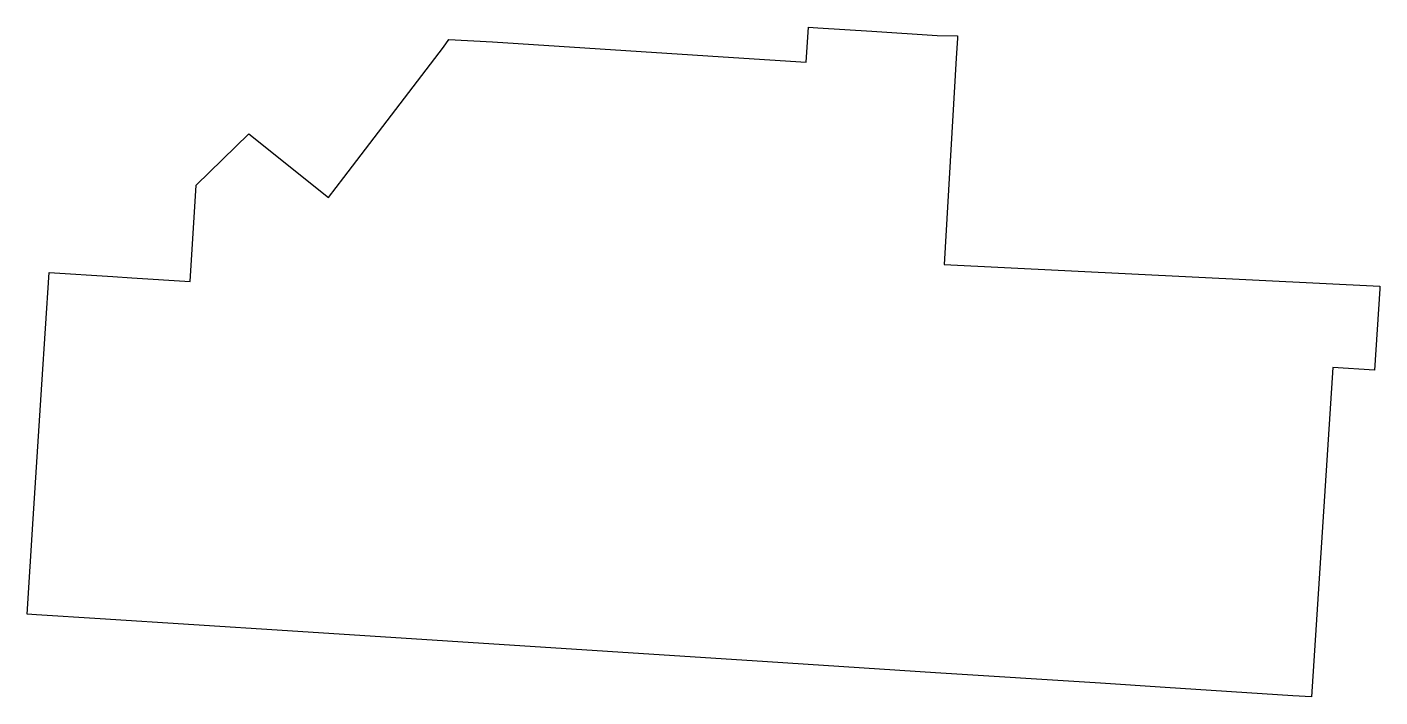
# Model space of a CAD drawing. Extents: x 981630 to 981915, y 208673 to 208813.
import ezdxf

# ---------------------------------------------------------------- set-up
doc = ezdxf.new("R2010")
doc.units = 21
doc.layers.add('PUBLIC_FOOTPRINT', color=4, linetype='Continuous')

msp = doc.modelspace()

# ---------------------------------------------------------------- linework, layer by layer
at = {"layer": 'PUBLIC_FOOTPRINT'}
msp.add_lwpolyline([(981821.41, 208811.74), (981825.7, 208811.62), (981825.68, 208811.18), (981825.43, 208806.93), (981822.9, 208763.53), (981914.65, 208758.97), (981914.62, 208758.42), (981913.51, 208741.26), (981904.73, 208741.83), (981900.27, 208672.54), (981896.32, 208672.79), (981869.46, 208674.52), (981855.82, 208675.4), (981821.04, 208677.63), (981785.7, 208679.91), (981684.58, 208686.41), (981645.15, 208688.95), (981631.78, 208689.81), (981629.77, 208689.94), (981631.06, 208710.03), (981632.88, 208738.29), (981634.39, 208761.83), (981647.85, 208760.97), (981651.83, 208760.71), (981664.1, 208759.92), (981665.41, 208780.2), (981676.46, 208791.04), (981693.24, 208777.64), (981696.46, 208781.84), (981717.47, 208809.26), (981718.55, 208810.9), (981727.8, 208810.37), (981778.55, 208807.1), (981793.86, 208806.11), (981794.34, 208813.49), (981796.29, 208813.36), (981807.66, 208812.63)], close=True, dxfattribs=at)

doc.saveas('drawing.dxf')
